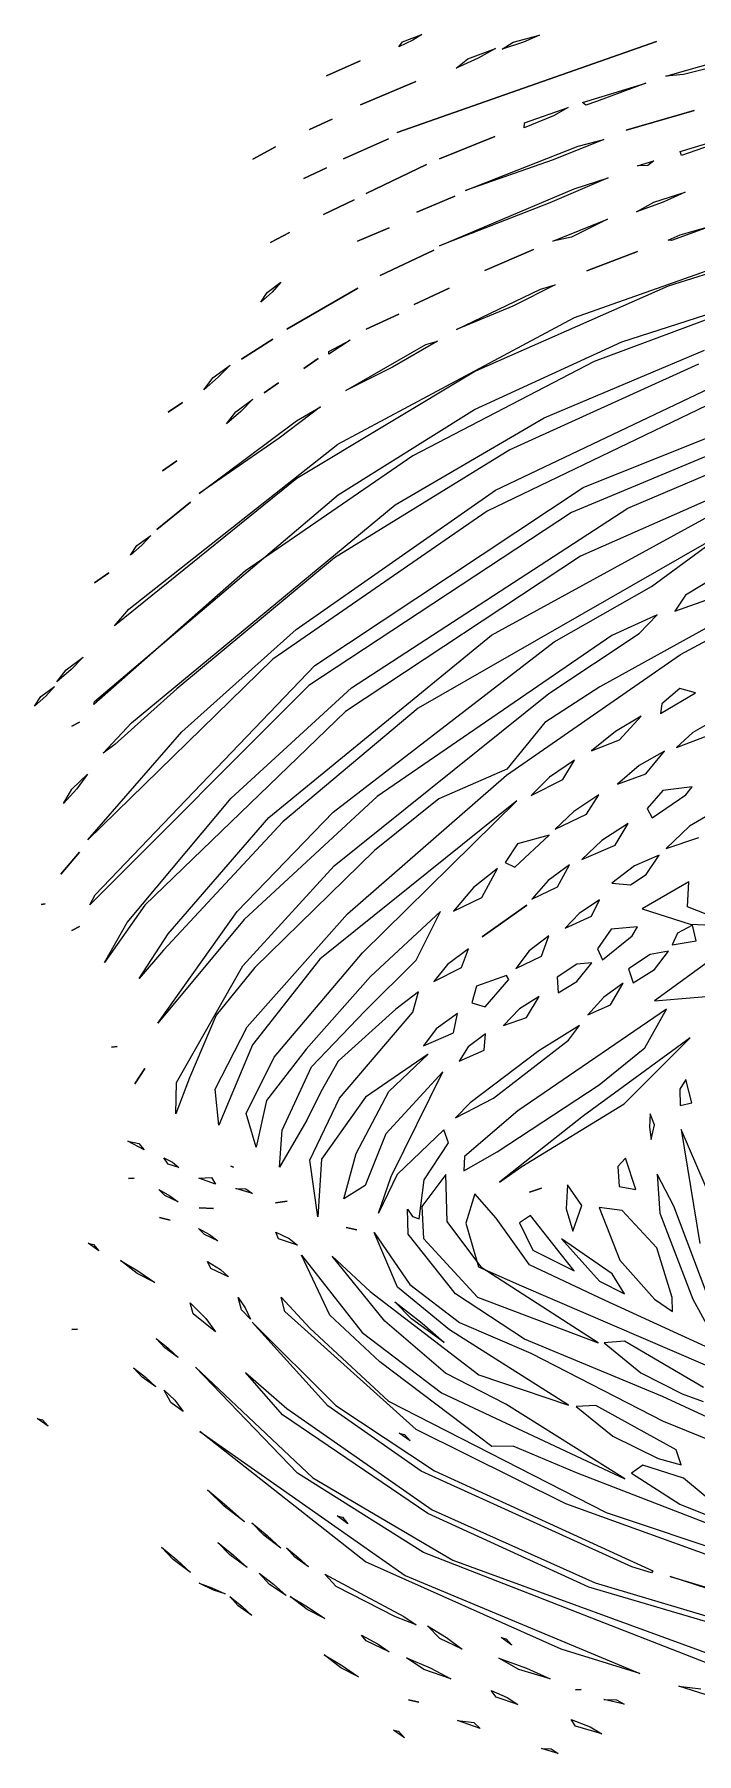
# Model space of a CAD drawing. Extents: x 11.5 to 31.3, y 131.8 to 144.7.
# Drawn here: x 11.51 to 16.08, y 132.83 to 144.68 of the extents above; entities that cross this region are included whole.
import ezdxf

# ---------------------------------------------------------------- set-up
doc = ezdxf.new("R2010")
doc.units = 0

msp = doc.modelspace()

# ---------------------------------------------------------------- linework, layer by layer
at = {"layer": 'Image'}
for p, q in [((14.012143, 144.005882), (15.800341, 144.633527)), ((15.800341, 144.633527), (14.012143, 144.005882)), ((14.120471, 144.642731), (14.023091, 144.596751)), ((14.023091, 144.596751), (14.048844, 144.630761)), ((14.048844, 144.630761), (14.182038, 144.682726)), ((14.048844, 144.630761), (14.048844, 144.630761)), ((14.182038, 144.682726), (14.120471, 144.642731)), ((14.736007, 144.580839), (14.811568, 144.63002)), ((14.882838, 144.628444), (14.736007, 144.580839)), ((14.811568, 144.63002), (14.994034, 144.676837)), ((14.811568, 144.63002), (14.811568, 144.63002)), ((14.994034, 144.676837), (14.882838, 144.628444)), ((14.571323, 144.518516), (14.417775, 144.450466)), ((14.417775, 144.450466), (14.499597, 144.515108)), ((14.499597, 144.515108), (14.689008, 144.584863)), ((14.499597, 144.515108), (14.499597, 144.515108)), ((14.689008, 144.584863), (14.571323, 144.518516)), ((15.864468, 144.395502), (16.400558, 144.548265)), ((13.52469, 144.395873), (13.757907, 144.499396)), ((13.757907, 144.499396), (13.52469, 144.395873)), ((13.52469, 144.395873), (13.52469, 144.395873)), ((15.986278, 144.406411), (15.864468, 144.395502)), ((16.133116, 144.443738), (15.986278, 144.406411)), ((13.758667, 144.195956), (14.139691, 144.358209)), ((14.139691, 144.358209), (13.758667, 144.195956)), ((15.290027, 144.212439), (15.725461, 144.346641)), ((15.725461, 144.346641), (15.385562, 144.219549)), ((13.758667, 144.195956), (13.758667, 144.195956)), ((14.88956, 144.073316), (15.191485, 144.179341)), ((15.191485, 144.179341), (15.088859, 144.121215)), ((15.311486, 144.195525), (15.290027, 144.212439)), ((15.290027, 144.212439), (15.290027, 144.212439)), ((15.385562, 144.219549), (15.311486, 144.195525)), ((15.591494, 144.021614), (16.058653, 144.157256)), ((16.058653, 144.157256), (15.591494, 144.021614)), ((13.407701, 144.025927), (13.563839, 144.097448)), ((13.563839, 144.097448), (13.407701, 144.025927)), ((13.407701, 144.025927), (13.407701, 144.025927)), ((15.088859, 144.121215), (14.886584, 144.03914)), ((14.886584, 144.03914), (14.88956, 144.073316)), ((14.88956, 144.073316), (14.88956, 144.073316)), ((13.641679, 143.825481), (13.952164, 143.961614)), ((13.952164, 143.961614), (13.641679, 143.825481)), ((14.012143, 144.005882), (14.012143, 144.005882)), ((14.304616, 143.824), (14.685139, 143.979386)), ((14.685139, 143.979386), (14.304616, 143.824)), ((14.482567, 143.606378), (15.259483, 143.910856)), ((15.43747, 143.95792), (15.087681, 143.816994)), ((15.259483, 143.910856), (15.43747, 143.95792)), ((15.591494, 144.021614), (15.591494, 144.021614)), ((15.961959, 143.875043), (16.274757, 143.969372)), ((16.176999, 143.918999), (15.971721, 143.846648)), ((13.017738, 143.821804), (13.172658, 143.907348)), ((13.172658, 143.907348), (13.017738, 143.821804)), ((13.017738, 143.821804), (13.017738, 143.821804)), ((13.641679, 143.825481), (13.641679, 143.825481)), ((14.304616, 143.824), (14.304616, 143.824)), ((15.087681, 143.816994), (14.482567, 143.606378)), ((15.669487, 143.776487), (15.781349, 143.81191)), ((15.781349, 143.81191), (15.738845, 143.779658)), ((15.971721, 143.846648), (15.961959, 143.875043)), ((15.961959, 143.875043), (15.961959, 143.875043)), ((13.368704, 143.69019), (13.524843, 143.761711)), ((13.524843, 143.761711), (13.368704, 143.69019)), ((13.368704, 143.69019), (13.368704, 143.69019)), ((13.797664, 143.586355), (14.214045, 143.784738)), ((14.214045, 143.784738), (13.797664, 143.586355)), ((15.466453, 143.692918), (15.065044, 143.521227)), ((15.232878, 143.617829), (15.466453, 143.692918)), ((15.738845, 143.779658), (15.669487, 143.776487)), ((15.669487, 143.776487), (15.669487, 143.776487)), ((13.797664, 143.586355), (13.797664, 143.586355)), ((14.148631, 143.456667), (14.408659, 143.56637)), ((14.408659, 143.56637), (14.148631, 143.456667)), ((14.304616, 143.224467), (15.232878, 143.617829)), ((14.482567, 143.606378), (14.482567, 143.606378)), ((15.781774, 143.525412), (15.997131, 143.593682)), ((15.997131, 143.593682), (15.845409, 143.526855)), ((13.505321, 143.440932), (13.714727, 143.541804)), ((13.714727, 143.541804), (13.505321, 143.440932)), ((13.505321, 143.440932), (13.505321, 143.440932)), ((14.148631, 143.456667), (14.148631, 143.456667)), ((15.065044, 143.521227), (14.304616, 143.224467)), ((15.845409, 143.526855), (15.66187, 143.459307)), ((15.66187, 143.459307), (15.781774, 143.525412)), ((15.781774, 143.525412), (15.781774, 143.525412)), ((13.137976, 143.248811), (13.269796, 143.317771)), ((13.269796, 143.317771), (13.137976, 143.248811)), ((13.739169, 143.25703), (13.956154, 143.349421)), ((13.956154, 143.349421), (13.739169, 143.25703)), ((15.084542, 143.256072), (15.461693, 143.409085)), ((15.461693, 143.409085), (15.214015, 143.284985)), ((15.233918, 142.730697), (16.995379, 143.354786)), ((17.268165, 143.384529), (15.879014, 142.946785)), ((16.188891, 143.365243), (15.903302, 143.260927)), ((15.962121, 143.301523), (16.188891, 143.365243)), ((13.137976, 143.248811), (13.137976, 143.248811)), ((13.739169, 143.25703), (13.739169, 143.25703)), ((14.304616, 143.224467), (14.304616, 143.224467)), ((14.616586, 143.055027), (14.951859, 143.19991)), ((14.951859, 143.19991), (14.616586, 143.055027)), ((15.214015, 143.284985), (15.084542, 143.256072)), ((15.561254, 142.563683), (17.792341, 143.277867)), ((15.880434, 143.26389), (15.962121, 143.301523)), ((15.903302, 143.260927), (15.880434, 143.26389)), ((13.895155, 143.02065), (14.264985, 143.195313)), ((14.264985, 143.195313), (13.895155, 143.02065)), ((15.31852, 143.053096), (15.668192, 143.18651)), ((15.668192, 143.18651), (15.31852, 143.053096)), ((13.115228, 142.903575), (13.210692, 142.973343)), ((13.210692, 142.973343), (13.149623, 142.905699)), ((13.895155, 143.02065), (13.895155, 143.02065)), ((14.616586, 143.055027), (14.616586, 143.055027)), ((15.31852, 143.053096), (15.31852, 143.053096)), ((13.149623, 142.905699), (13.071357, 142.836993)), ((13.071357, 142.836993), (13.115228, 142.903575)), ((13.115228, 142.903575), (13.115228, 142.903575)), ((13.251715, 142.650248), (13.741799, 142.933058)), ((13.741799, 142.933058), (13.251715, 142.650248)), ((14.129132, 142.819311), (14.369296, 142.933185)), ((14.369296, 142.933185), (14.129132, 142.819311)), ((14.421605, 142.64788), (14.999291, 142.926286)), ((15.879014, 142.946785), (14.553003, 142.360758)), ((15.100611, 142.955066), (14.808303, 142.809645)), ((14.999291, 142.926286), (15.100611, 142.955066)), ((16.700789, 142.923877), (15.370232, 142.427666)), ((13.602129, 141.857398), (15.233918, 142.730697)), ((13.797664, 142.650909), (14.024085, 142.753506)), ((14.024085, 142.753506), (13.797664, 142.650909)), ((14.129132, 142.819311), (14.129132, 142.819311)), ((14.808303, 142.809645), (14.421605, 142.64788)), ((13.251715, 142.650248), (13.251715, 142.650248)), ((13.797664, 142.650909), (13.797664, 142.650909)), ((14.421605, 142.64788), (14.421605, 142.64788)), ((12.939745, 142.444058), (13.153916, 142.581375)), ((13.153916, 142.581375), (12.939745, 142.444058)), ((13.689049, 142.574132), (13.540013, 142.477495)), ((13.540013, 142.477495), (13.541654, 142.497158)), ((13.541654, 142.497158), (13.689049, 142.574132)), ((13.658157, 142.227894), (14.210198, 142.545607)), ((14.289764, 142.568018), (13.979947, 142.387409)), ((14.210198, 142.545607), (14.289764, 142.568018)), ((14.544004, 142.097075), (15.561254, 142.563683)), ((15.024894, 142.038159), (16.130456, 142.505569)), ((12.744764, 142.316035), (12.861521, 142.402403)), ((12.861521, 142.402403), (12.779245, 142.318175)), ((12.939745, 142.444058), (12.939745, 142.444058)), ((13.368704, 142.379071), (13.467413, 142.447188)), ((13.467413, 142.447188), (13.368704, 142.379071)), ((13.368704, 142.379071), (13.368704, 142.379071)), ((13.979947, 142.387409), (13.658157, 142.227894)), ((15.370232, 142.427666), (14.120565, 141.776595)), ((16.089797, 142.409798), (14.787453, 141.818931)), ((15.293806, 141.558115), (17.35215, 142.38475)), ((12.779245, 142.318175), (12.679728, 142.232877)), ((12.679728, 142.232877), (12.744764, 142.316035)), ((12.744764, 142.316035), (12.744764, 142.316035)), ((13.09573, 142.211204), (13.194439, 142.279321)), ((13.194439, 142.279321), (13.09573, 142.211204)), ((14.553003, 142.360758), (13.319329, 141.620345)), ((14.689046, 141.539914), (16.215397, 142.26631)), ((12.432793, 142.076908), (12.531502, 142.145026)), ((12.531502, 142.145026), (12.432793, 142.076908)), ((12.900749, 142.08102), (13.017506, 142.167388)), ((13.017506, 142.167388), (12.93523, 142.08316)), ((13.09573, 142.211204), (13.09573, 142.211204)), ((13.658157, 142.227894), (13.658157, 142.227894)), ((16.265864, 142.180792), (14.63237, 141.395526)), ((17.236401, 142.230671), (15.213072, 141.385017)), ((12.432793, 142.076908), (12.432793, 142.076908)), ((12.647273, 141.516534), (13.318535, 142.017381)), ((12.93523, 142.08316), (12.835713, 141.997862)), ((12.835713, 141.997862), (12.900749, 142.08102)), ((12.900749, 142.08102), (12.900749, 142.08102)), ((13.484092, 142.113958), (13.197825, 141.898084)), ((13.318535, 142.017381), (13.484092, 142.113958)), ((13.604884, 141.508405), (14.544004, 142.097075)), ((13.997751, 141.440099), (15.024894, 142.038159)), ((15.600932, 141.415523), (17.011562, 142.016424)), ((13.197825, 141.898084), (12.647273, 141.516534)), ((12.162011, 140.718836), (13.602129, 141.857398)), ((14.120565, 141.776595), (12.965855, 140.984042)), ((14.787453, 141.818931), (13.579122, 141.07423)), ((17.068843, 141.876731), (15.274718, 141.085143)), ((12.393797, 141.67403), (12.492506, 141.742147)), ((12.492506, 141.742147), (12.393797, 141.67403)), ((12.393797, 141.67403), (12.393797, 141.67403)), ((13.319329, 141.620345), (12.207188, 140.719446)), ((13.315219, 140.578949), (14.689046, 141.539914)), ((13.444774, 140.330128), (15.293806, 141.558115)), ((11.926369, 140.082326), (13.604884, 141.508405)), ((12.180599, 139.936476), (13.997751, 141.440099)), ((12.354801, 141.268976), (12.587884, 141.456419)), ((12.587884, 141.456419), (12.354801, 141.268976)), ((12.647273, 141.516534), (12.647273, 141.516534)), ((14.663035, 140.539733), (16.419889, 141.503532)), ((14.63237, 141.395526), (13.154786, 140.374751)), ((15.213072, 141.385017), (13.40334, 140.194208)), ((13.696941, 140.177479), (15.600932, 141.415523)), ((12.218313, 141.157749), (12.313777, 141.227517)), ((12.313777, 141.227517), (12.252708, 141.159874)), ((12.354801, 141.268976), (12.354801, 141.268976)), ((16.28454, 141.258477), (14.156709, 140.035964)), ((15.763901, 140.876322), (16.28454, 141.258477)), ((12.252708, 141.159874), (12.174442, 141.091167)), ((12.174442, 141.091167), (12.218313, 141.157749)), ((12.218313, 141.157749), (12.218313, 141.157749)), ((13.579122, 141.07423), (12.493919, 140.170929)), ((15.274718, 141.085143), (13.655198, 140.015025)), ((12.965855, 140.984042), (11.920172, 140.063389)), ((11.925841, 140.901837), (12.02455, 140.969955)), ((12.02455, 140.969955), (11.925841, 140.901837)), ((16.231791, 140.956054), (15.999677, 140.816092)), ((11.925841, 140.901837), (11.925841, 140.901837)), ((15.093196, 140.494129), (15.763901, 140.876322)), ((12.207188, 140.719446), (12.06316, 140.604877)), ((12.06316, 140.604877), (12.162011, 140.718836)), ((15.999677, 140.816092), (15.924887, 140.705095)), ((15.924887, 140.705095), (16.179234, 140.794432)), ((16.223867, 140.635341), (15.409016, 140.18404)), ((15.804969, 140.681127), (15.492755, 140.539171)), ((15.680988, 140.551069), (15.804969, 140.681127)), ((15.964699, 140.407294), (16.403384, 140.644851)), ((12.528528, 139.873752), (13.315219, 140.578949)), ((13.128527, 139.28211), (14.663035, 140.539733)), ((13.57044, 139.319978), (15.093196, 140.494129)), ((15.492755, 140.539171), (13.873947, 139.428177)), ((15.057012, 140.138232), (15.680988, 140.551069)), ((11.73086, 140.301625), (11.847617, 140.387994)), ((11.847617, 140.387994), (11.765341, 140.303766)), ((13.154786, 140.374751), (11.879113, 139.128606)), ((14.766562, 139.574598), (15.964699, 140.407294)), ((11.765341, 140.303766), (11.665824, 140.218467)), ((11.665824, 140.218467), (11.73086, 140.301625)), ((11.73086, 140.301625), (11.73086, 140.301625)), ((11.930411, 138.748849), (13.444774, 140.330128)), ((11.589771, 140.119095), (11.511505, 140.050389)), ((11.511505, 140.050389), (11.555376, 140.11697)), ((11.555376, 140.11697), (11.65084, 140.186739)), ((11.555376, 140.11697), (11.555376, 140.11697)), ((11.65084, 140.186739), (11.589771, 140.119095)), ((13.40334, 140.194208), (11.894566, 138.681423)), ((12.493919, 140.170929), (12.06603, 139.786401)), ((12.866736, 139.41551), (13.696941, 140.177479)), ((13.577398, 138.950905), (15.057012, 140.138232)), ((15.409016, 140.18404), (15.029089, 139.938185)), ((15.826283, 140.000017), (16.068005, 140.142961)), ((15.961297, 140.173263), (15.835718, 140.067866)), ((16.068005, 140.142962), (15.961297, 140.173263)), ((16.068005, 140.142961), (16.068005, 140.142962)), ((11.920172, 140.063389), (11.926368, 140.082317)), ((11.926368, 140.082317), (11.926369, 140.082326)), ((13.655198, 140.015025), (12.273668, 138.677726)), ((14.156709, 140.035964), (13.222818, 139.253199)), ((15.835718, 140.067866), (15.826283, 140.000017)), ((11.769856, 139.913548), (11.821457, 139.940723)), ((11.821457, 139.940723), (11.769856, 139.913548)), ((11.769856, 139.913548), (11.769856, 139.913548)), ((11.98468, 139.726056), (12.180599, 139.936476)), ((15.029089, 139.938185), (14.768693, 139.616817)), ((15.694213, 139.981217), (15.516219, 139.87613)), ((15.544815, 139.817713), (15.694213, 139.981217)), ((16.211614, 139.960344), (16.04938, 139.869095)), ((11.879113, 139.128606), (12.528528, 139.873752)), ((12.06603, 139.786401), (11.98468, 139.726056)), ((15.516219, 139.87613), (15.352522, 139.741834)), ((15.352522, 139.741834), (15.544815, 139.817713)), ((15.544815, 139.817713), (15.544815, 139.817713)), ((16.04938, 139.869095), (15.937107, 139.766404)), ((15.937107, 139.766404), (16.149302, 139.846212)), ((15.234339, 139.67889), (15.061648, 139.561189)), ((15.154213, 139.544856), (15.234339, 139.67889)), ((15.680991, 139.641065), (15.529574, 139.513815)), ((15.854518, 139.740416), (15.680991, 139.641065)), ((15.725213, 139.585268), (15.854518, 139.740416)), ((11.769856, 139.479073), (11.877799, 139.581997)), ((11.877799, 139.581997), (11.803707, 139.481148)), ((13.669102, 138.618569), (14.766562, 139.574598)), ((14.768693, 139.616817), (14.299372, 139.411089)), ((15.061648, 139.561189), (14.935238, 139.435323)), ((14.935238, 139.435323), (15.154213, 139.544856)), ((15.154213, 139.544856), (15.154213, 139.544856)), ((15.529574, 139.513815), (15.725213, 139.585268)), ((15.725213, 139.585268), (15.725213, 139.585268)), ((11.803707, 139.481148), (11.71269, 139.379262)), ((11.71269, 139.379262), (11.769856, 139.479073)), ((11.769856, 139.479073), (11.769856, 139.479073)), ((12.150098, 138.560183), (12.866736, 139.41551)), ((13.873947, 139.428177), (12.957516, 138.579564)), ((14.299372, 139.411089), (13.85489, 139.055532)), ((15.401449, 139.438708), (15.229267, 139.325558)), ((15.315973, 139.305483), (15.401449, 139.438708)), ((15.843443, 139.469143), (15.734577, 139.345217)), ((15.770482, 139.282015), (16.002618, 139.439566)), ((16.045622, 139.493762), (15.843443, 139.469143)), ((16.002618, 139.439566), (16.045622, 139.493762)), ((12.908331, 138.635528), (13.57044, 139.319978)), ((14.83679, 139.398712), (13.478076, 138.305706)), ((13.772396, 138.350772), (14.83679, 139.398712)), ((15.229267, 139.325558), (15.100439, 139.202371)), ((15.100439, 139.202371), (15.315973, 139.305483)), ((15.315973, 139.305483), (15.315973, 139.305483)), ((15.734577, 139.345217), (15.770482, 139.282015)), ((16.22082, 139.337033), (16.027336, 139.222304)), ((13.222818, 139.253199), (12.400605, 138.369451)), ((12.43411, 138.480105), (13.128527, 139.28211)), ((15.604426, 139.240971), (15.421864, 139.125058)), ((15.513575, 139.093043), (15.604426, 139.240971)), ((16.027336, 139.222304), (15.865567, 139.069545)), ((13.85489, 139.055532), (13.030596, 138.2481)), ((14.840627, 139.10158), (14.75652, 138.973681)), ((14.823685, 138.93966), (15.059064, 139.161435)), ((15.059064, 139.161435), (14.840627, 139.10158)), ((15.059064, 139.161435), (15.059064, 139.161435)), ((15.421864, 139.125058), (15.285157, 138.993137)), ((15.285157, 138.993137), (15.513575, 139.093043)), ((15.513575, 139.093043), (15.513575, 139.093043)), ((15.865567, 139.069545), (16.090764, 139.146242)), ((11.693328, 138.891536), (11.821724, 139.043082)), ((11.821724, 139.043082), (11.693328, 138.891536)), ((12.94876, 138.260334), (13.577398, 138.950905)), ((14.703828, 138.931584), (14.537295, 138.801446)), ((14.595508, 138.732062), (14.703828, 138.931584)), ((14.75652, 138.973681), (14.823685, 138.93966)), ((15.198819, 138.957105), (15.052909, 138.849093)), ((15.118124, 138.806134), (15.198819, 138.957105)), ((15.647753, 138.951), (15.491437, 138.831039)), ((15.816842, 139.022908), (15.647753, 138.951)), ((15.727206, 138.890885), (15.816842, 139.022908)), ((11.693328, 138.891536), (11.693328, 138.891536)), ((15.052909, 138.849093), (14.939608, 138.719602)), ((15.491437, 138.831039), (15.61939, 138.818902)), ((15.61939, 138.818902), (15.727206, 138.890885)), ((16.02256, 138.840055), (15.700437, 138.654389)), ((16.012747, 138.667274), (16.02256, 138.840055)), ((11.894566, 138.681423), (11.930411, 138.748849)), ((14.537295, 138.801446), (14.399868, 138.636616)), ((14.399868, 138.636616), (14.595508, 138.732062)), ((14.595508, 138.732062), (14.595508, 138.732062)), ((14.939608, 138.719602), (15.118124, 138.806134)), ((15.118124, 138.806134), (15.118124, 138.806134)), ((15.406002, 138.715613), (15.266387, 138.622222)), ((15.350938, 138.603858), (15.406002, 138.715613)), ((11.557884, 138.683149), (11.585699, 138.687432)), ((11.585699, 138.687432), (11.557884, 138.683149)), ((11.557884, 138.683149), (11.557884, 138.683149)), ((12.273668, 138.677726), (11.99487, 138.282557)), ((12.362861, 137.865765), (12.908331, 138.635528)), ((12.957516, 138.579564), (12.362861, 137.865765)), ((12.977761, 137.839705), (13.669102, 138.618569)), ((14.309882, 138.634809), (13.827243, 138.186338)), ((14.143117, 138.300047), (14.309882, 138.634809)), ((14.904706, 138.679373), (14.59672, 138.460527)), ((14.59672, 138.460527), (14.904706, 138.679373)), ((14.904706, 138.679373), (14.904706, 138.679373)), ((15.266387, 138.622222), (15.169047, 138.519649)), ((15.169047, 138.519649), (15.350938, 138.603858)), ((15.350938, 138.603858), (15.350938, 138.603858)), ((15.700437, 138.654389), (16.032154, 138.546747)), ((16.21737, 138.586788), (16.012747, 138.667274)), ((11.769856, 138.503459), (11.821457, 138.530634)), ((11.821457, 138.530634), (11.769856, 138.503459)), ((11.769856, 138.503459), (11.769856, 138.503459)), ((11.99487, 138.282557), (12.150098, 138.560183)), ((12.23474, 138.172008), (12.43411, 138.480105)), ((15.058064, 138.466984), (14.922688, 138.363902)), ((15.007603, 138.326885), (15.058064, 138.466984)), ((15.487274, 138.512153), (15.392087, 138.377099)), ((15.426152, 138.30229), (15.631698, 138.466365)), ((15.669487, 138.528814), (15.487274, 138.512153)), ((15.631698, 138.466365), (15.669487, 138.528814)), ((15.945355, 138.486305), (15.907197, 138.405391)), ((16.047329, 138.54038), (15.945355, 138.486305)), ((16.032154, 138.546747), (16.999807, 138.501676)), ((16.072989, 138.432626), (16.047329, 138.54038)), ((12.400605, 138.369451), (12.23474, 138.172008)), ((13.164304, 137.631131), (13.772396, 138.350772)), ((14.503121, 138.378272), (14.359787, 138.270553)), ((14.45634, 138.249853), (14.503121, 138.378272)), ((14.922688, 138.363902), (14.82977, 138.242312)), ((15.392087, 138.377099), (15.426152, 138.30229)), ((15.756267, 138.338363), (15.607503, 138.240395)), ((15.883096, 138.36211), (15.756267, 138.338363)), ((15.786475, 138.23568), (15.883096, 138.36211)), ((15.907197, 138.405391), (16.072989, 138.432626)), ((16.072989, 138.432626), (16.072989, 138.432626)), ((12.491218, 137.456694), (12.94876, 138.260334)), ((13.030596, 138.2481), (12.764656, 137.920717)), ((13.478076, 138.305706), (13.014885, 137.714644)), ((13.788326, 137.948426), (14.143117, 138.300047)), ((14.359787, 138.270553), (14.26473, 138.152483)), ((14.26473, 138.152483), (14.45634, 138.249853)), ((14.45634, 138.249853), (14.45634, 138.249853)), ((14.82977, 138.242312), (15.007603, 138.326885)), ((15.007603, 138.326885), (15.007603, 138.326885)), ((15.250417, 138.27228), (15.115635, 138.183342)), ((15.250276, 138.152369), (15.352963, 138.281736)), ((15.352963, 138.281736), (15.250417, 138.27228)), ((15.607503, 138.240395), (15.638317, 138.144161)), ((15.638317, 138.144161), (15.786475, 138.23568)), ((16.205663, 138.324082), (15.786077, 138.019227)), ((13.827243, 138.186338), (13.384252, 137.686332)), ((14.559524, 138.121396), (14.527626, 138.00581)), ((14.765535, 138.193792), (14.559524, 138.121396)), ((14.618575, 137.97738), (14.781103, 138.166453)), ((14.781103, 138.166453), (14.765535, 138.193792)), ((15.115635, 138.183342), (15.12161, 138.074265)), ((15.12161, 138.074265), (15.250276, 138.152369)), ((15.568864, 138.14167), (15.43599, 138.045441)), ((15.48212, 137.991331), (15.568864, 138.14167)), ((14.158165, 138.082318), (14.00343, 137.961717)), ((14.120423, 137.94097), (14.158165, 138.082318)), ((14.527626, 138.00581), (14.618575, 137.97738)), ((14.991086, 138.048597), (14.856139, 137.963249)), ((14.9038, 137.903553), (14.991086, 138.048597)), ((15.43599, 138.045441), (15.326181, 137.922157)), ((15.326181, 137.922157), (15.48212, 137.991331)), ((15.48212, 137.991331), (15.48212, 137.991331)), ((15.786077, 138.019227), (16.451504, 138.07403)), ((12.764656, 137.920717), (12.580793, 137.489253)), ((13.421434, 137.563105), (13.788326, 137.948426)), ((14.00343, 137.961717), (13.604972, 137.60389)), ((13.61562, 137.347101), (14.120423, 137.94097)), ((14.427804, 137.931644), (14.28006, 137.82666)), ((14.401003, 137.799404), (14.427804, 137.931644)), ((14.856139, 137.963249), (14.745023, 137.848054)), ((14.745023, 137.848054), (14.9038, 137.903553)), ((15.868224, 137.961409), (14.842876, 137.26109)), ((14.9038, 137.903553), (14.9038, 137.903553)), ((15.719263, 137.694902), (15.868224, 137.961409)), ((12.758574, 137.410303), (12.977761, 137.839705)), ((14.28006, 137.82666), (14.192787, 137.708048)), ((14.192787, 137.708048), (14.401003, 137.799404)), ((14.401003, 137.799404), (14.401003, 137.799404)), ((14.620865, 137.790651), (14.502305, 137.702793)), ((14.612721, 137.679347), (14.620865, 137.790651)), ((14.675657, 137.347153), (15.192462, 137.748619)), ((15.269771, 137.850125), (14.988991, 137.673725)), ((15.192462, 137.748619), (15.269771, 137.850125)), ((16.032344, 137.764488), (15.296728, 137.225278)), ((15.577571, 137.30816), (16.032344, 137.764488)), ((12.04283, 137.699675), (12.081723, 137.703634)), ((12.081723, 137.703634), (12.04283, 137.699675)), ((12.04283, 137.699675), (12.04283, 137.699675)), ((13.014885, 137.714644), (12.783766, 137.162504)), ((12.971833, 137.24243), (13.164304, 137.631131)), ((13.384252, 137.686332), (13.110205, 137.332553)), ((14.225042, 137.651572), (13.794839, 137.355303)), ((13.954476, 137.394608), (14.225042, 137.651572)), ((14.502305, 137.702793), (14.438953, 137.603212)), ((14.438953, 137.603212), (14.612721, 137.679347)), ((14.988991, 137.673725), (14.515145, 137.315597)), ((14.612721, 137.679347), (14.612721, 137.679347)), ((15.403598, 137.440462), (15.719263, 137.694902)), ((12.204635, 137.447874), (12.273095, 137.552342)), ((12.273095, 137.552342), (12.204635, 137.447875)), ((13.218366, 137.127241), (13.421434, 137.563105)), ((13.604972, 137.60389), (13.485826, 137.391741)), ((14.326588, 137.528761), (13.93338, 137.101341)), ((13.971768, 136.808123), (14.326588, 137.528761)), ((12.204635, 137.447875), (12.204635, 137.447874)), ((12.580793, 137.489253), (12.486987, 137.239361)), ((12.486987, 137.239361), (12.491218, 137.456694)), ((12.783766, 137.162504), (12.758574, 137.410303)), ((13.485826, 137.391741), (13.388295, 137.19601)), ((13.729727, 136.965854), (13.954476, 137.394608)), ((14.702001, 136.977213), (15.403598, 137.440462)), ((16.001689, 137.477226), (15.960782, 137.410842)), ((15.960782, 137.410842), (15.961546, 137.2972)), ((16.044124, 137.316325), (16.001689, 137.477226)), ((13.110205, 137.332553), (13.040361, 137.009818)), ((13.410682, 136.920646), (13.61562, 137.347101)), ((13.794839, 137.355303), (13.491013, 136.926631)), ((14.413941, 137.21213), (14.675657, 137.347153)), ((14.515145, 137.315597), (14.413941, 137.21213)), ((14.675657, 137.347153), (14.675657, 137.347153)), ((14.872012, 136.876564), (15.577571, 137.30816)), ((15.961546, 137.2972), (16.044124, 137.316325)), ((16.044124, 137.316325), (16.044124, 137.316325)), ((13.040361, 137.009818), (12.971833, 137.24243)), ((13.388295, 137.19601), (13.200941, 136.872514)), ((14.842876, 137.26109), (14.476822, 136.945027)), ((15.296728, 137.225278), (14.71788, 136.768397)), ((15.756351, 137.240067), (15.750469, 137.147339)), ((15.786475, 137.16448), (15.756351, 137.240067)), ((15.76259, 137.063181), (15.786475, 137.16448)), ((15.786475, 137.16448), (15.786475, 137.16448)), ((12.154845, 137.050488), (12.230392, 137.035373)), ((12.267082, 136.991491), (12.154845, 137.050488)), ((12.154845, 137.050488), (12.154845, 137.050488)), ((12.230392, 137.035373), (12.267082, 136.991491)), ((13.200941, 136.872514), (13.218366, 137.127241)), ((13.93338, 137.101341), (13.790648, 136.74542)), ((14.333629, 137.129709), (14.012032, 136.821942)), ((14.197856, 136.784692), (14.365819, 137.04028)), ((14.365819, 137.04028), (14.333629, 137.129709)), ((15.750469, 137.147339), (15.76259, 137.063181)), ((16.24275, 136.498559), (15.969065, 137.132934)), ((15.969065, 137.132934), (16.097381, 136.345887)), ((12.433923, 136.892599), (12.403374, 136.93726)), ((12.403374, 136.93726), (12.462565, 136.906669)), ((13.466195, 136.530714), (13.410682, 136.920646)), ((13.491013, 136.926631), (13.466195, 136.530714)), ((13.644037, 136.653421), (13.729727, 136.965854)), ((14.471782, 136.847745), (14.702001, 136.977213)), ((14.476822, 136.945027), (14.471782, 136.847745)), ((14.702001, 136.977213), (14.702001, 136.977213)), ((15.586034, 136.934637), (15.533088, 136.876917)), ((15.656241, 136.717649), (15.586034, 136.934637)), ((12.159819, 136.793189), (12.198712, 136.797149)), ((12.198712, 136.797149), (12.159819, 136.793189)), ((12.507435, 136.869043), (12.433923, 136.892599)), ((12.433923, 136.892599), (12.433923, 136.892599)), ((12.462565, 136.906669), (12.507435, 136.869043)), ((12.645669, 136.795412), (12.732836, 136.801916)), ((12.759354, 136.754528), (12.645669, 136.795412)), ((12.645669, 136.795412), (12.645669, 136.795412)), ((12.732836, 136.801916), (12.759354, 136.754528)), ((12.864831, 136.87991), (12.884638, 136.872283)), ((12.884638, 136.872283), (12.864831, 136.87991)), ((12.864831, 136.87991), (12.864831, 136.87991)), ((14.012032, 136.821942), (13.883167, 136.556193)), ((13.883167, 136.556193), (13.971768, 136.808123)), ((14.348072, 136.820856), (14.182188, 136.602134)), ((14.356319, 136.497731), (14.348072, 136.820856)), ((14.71788, 136.768397), (14.872012, 136.876564)), ((14.872012, 136.876564), (14.872012, 136.876564)), ((15.533088, 136.876917), (15.541718, 136.739563)), ((15.919945, 136.604284), (15.804726, 136.823853)), ((15.804726, 136.823853), (15.823133, 136.555329)), ((12.159819, 136.793189), (12.159819, 136.793189)), ((12.410999, 136.677534), (12.369676, 136.718398)), ((12.369676, 136.718398), (12.445124, 136.675615)), ((12.503509, 136.633792), (12.410999, 136.677534)), ((12.410999, 136.677534), (12.410999, 136.677534)), ((12.900749, 136.726042), (12.968741, 136.722895)), ((13.014947, 136.689705), (12.900749, 136.726042)), ((12.900749, 136.726042), (12.900749, 136.726042)), ((12.968741, 136.722895), (13.014947, 136.689705)), ((13.790648, 136.74542), (13.644037, 136.653421)), ((14.163459, 136.515837), (14.197856, 136.784692)), ((14.547696, 136.687694), (14.486047, 136.486814)), ((14.694579, 136.520451), (14.547696, 136.687694)), ((15.00655, 136.72697), (14.924465, 136.699421)), ((14.924465, 136.699421), (15.00655, 136.72697)), ((15.00655, 136.72697), (15.00655, 136.72697)), ((15.18623, 136.750926), (15.177625, 136.585409)), ((15.285659, 136.608548), (15.18623, 136.750926)), ((15.541718, 136.739563), (15.656241, 136.717649)), ((15.656241, 136.717649), (15.656241, 136.717649)), ((12.445124, 136.675615), (12.503509, 136.633792)), ((12.647273, 136.591748), (12.745661, 136.586796)), ((12.745661, 136.586796), (12.647273, 136.591748)), ((12.647273, 136.591748), (12.647273, 136.591748)), ((13.173723, 136.625322), (13.253204, 136.637279)), ((13.253204, 136.637279), (13.173723, 136.625322)), ((13.173723, 136.625322), (13.173723, 136.625322)), ((14.087022, 136.409235), (14.083732, 136.582402)), ((14.083732, 136.582402), (14.117315, 136.533171)), ((14.182188, 136.602134), (14.194317, 136.380619)), ((15.177625, 136.585409), (15.223037, 136.431461)), ((15.223037, 136.431461), (15.285659, 136.608548)), ((15.285659, 136.608548), (15.285659, 136.608548)), ((15.562528, 136.573504), (15.404781, 136.594427)), ((15.404781, 136.594427), (15.546178, 136.23118)), ((15.802571, 136.31702), (15.562528, 136.573504)), ((16.195645, 135.871665), (15.919945, 136.604284)), ((12.374575, 136.524217), (12.447667, 136.507509)), ((12.447667, 136.507509), (12.374575, 136.524217)), ((12.374575, 136.524217), (12.374575, 136.524217)), ((12.683974, 136.408946), (12.642651, 136.44981)), ((12.642651, 136.44981), (12.718098, 136.407027)), ((13.661453, 136.457069), (13.734545, 136.440362)), ((13.734545, 136.440362), (13.661453, 136.457069)), ((13.661453, 136.457069), (13.661453, 136.457069)), ((14.117315, 136.533171), (14.163459, 136.515837)), ((14.595052, 136.179098), (14.356319, 136.497731)), ((14.486047, 136.486814), (14.572535, 136.186123)), ((14.923347, 136.198398), (14.694579, 136.520451)), ((14.93131, 136.538396), (14.855566, 136.488625)), ((14.855566, 136.488625), (14.946486, 136.30063)), ((15.145021, 136.267575), (14.93131, 136.538396)), ((15.823133, 136.555329), (16.050456, 135.963208)), ((11.881871, 136.34834), (11.918263, 136.338075)), ((11.956682, 136.294262), (11.881871, 136.34834)), ((11.881871, 136.34834), (11.881871, 136.34834)), ((11.918263, 136.338075), (11.956682, 136.294262)), ((12.776483, 136.365204), (12.683974, 136.408946)), ((12.683974, 136.408946), (12.683974, 136.408946)), ((12.718098, 136.407027), (12.776483, 136.365204)), ((13.193221, 136.379105), (13.174647, 136.424577)), ((13.174647, 136.424577), (13.268198, 136.379563)), ((13.324261, 136.33432), (13.193221, 136.379105)), ((13.193221, 136.379105), (13.193221, 136.379105)), ((13.268198, 136.379563), (13.324261, 136.33432)), ((14.014223, 136.045767), (13.854117, 136.422183)), ((13.854117, 136.422183), (14.098666, 136.06323)), ((14.414737, 135.998395), (14.087022, 136.409235)), ((14.194317, 136.380619), (14.566272, 135.976921)), ((15.494201, 136.136105), (15.143603, 136.378996)), ((15.143603, 136.378996), (15.407488, 136.08516)), ((12.220609, 136.139573), (12.105013, 136.229319)), ((12.105013, 136.229319), (12.224943, 136.157475)), ((12.727561, 136.173147), (12.704523, 136.222697)), ((12.704523, 136.222697), (12.794162, 136.167692)), ((13.548399, 135.852308), (13.353354, 136.264798)), ((13.353354, 136.264798), (13.771729, 135.732591)), ((13.926057, 135.810826), (13.563625, 136.259103)), ((13.563625, 136.259103), (13.825862, 136.014714)), ((14.946486, 136.30063), (15.232763, 136.156776)), ((15.232763, 136.156776), (15.145021, 136.267575)), ((15.546178, 136.23118), (15.786193, 135.963087)), ((15.908059, 135.973587), (15.802571, 136.31702)), ((12.342707, 136.076681), (12.220609, 136.139573)), ((12.220609, 136.139573), (12.220609, 136.139573)), ((12.224943, 136.157475), (12.342707, 136.076681)), ((12.8505, 136.115414), (12.727561, 136.173147)), ((12.727561, 136.173147), (12.727561, 136.173147)), ((12.794162, 136.167692), (12.8505, 136.115414)), ((14.572535, 136.186123), (14.870062, 136.053934)), ((15.396559, 135.660868), (14.595052, 136.179098)), ((15.444589, 135.9525), (14.923347, 136.198398)), ((15.407488, 136.08516), (15.578908, 135.999522)), ((15.578908, 135.999522), (15.494201, 136.136105)), ((15.494201, 136.136105), (15.494201, 136.136105)), ((12.937958, 135.889578), (12.915588, 135.974622)), ((12.915588, 135.974622), (12.965398, 135.903262)), ((13.238717, 135.87607), (13.212754, 135.976609)), ((13.212754, 135.976609), (13.409046, 135.762931)), ((13.825862, 136.014714), (14.574588, 135.439618)), ((14.372939, 135.751444), (14.014223, 136.045767)), ((14.098666, 136.06323), (14.442419, 135.800125)), ((14.889667, 135.687067), (14.414737, 135.998395)), ((14.566272, 135.976921), (15.396559, 135.660868)), ((14.870062, 136.053934), (16.649588, 135.28855)), ((15.908717, 135.876227), (15.908059, 135.973587)), ((15.908059, 135.973587), (15.908059, 135.973587)), ((12.606442, 135.860671), (12.585587, 135.936729)), ((12.585587, 135.936729), (12.694082, 135.828468)), ((12.758756, 135.736309), (12.606442, 135.860671)), ((12.606442, 135.860671), (12.606442, 135.860671)), ((13.001488, 135.825059), (12.937958, 135.889578)), ((12.937958, 135.889578), (12.937958, 135.889578)), ((12.965398, 135.903262), (13.001488, 135.825059)), ((14.143947, 135.063858), (13.238717, 135.87607)), ((13.891724, 135.52929), (13.548399, 135.852308)), ((14.109634, 135.826465), (13.996047, 135.94389)), ((13.996047, 135.94389), (14.184168, 135.796754)), ((16.538843, 135.45225), (15.444589, 135.9525)), ((15.786193, 135.963087), (15.908717, 135.876227)), ((16.050456, 135.963208), (16.184266, 135.718128)), ((11.769856, 135.75241), (11.808749, 135.756369)), ((11.808749, 135.756369), (11.769856, 135.75241)), ((11.769856, 135.75241), (11.769856, 135.75241)), ((12.694082, 135.828468), (12.758756, 135.736309)), ((13.535084, 135.226432), (13.012201, 135.80277)), ((13.012201, 135.80277), (13.58972, 135.229502)), ((13.409046, 135.762931), (13.951988, 135.25929)), ((13.771729, 135.732591), (14.317725, 135.31663)), ((14.346105, 135.452245), (13.926057, 135.810826)), ((14.335023, 135.664475), (14.109634, 135.826465)), ((14.109634, 135.826465), (14.109634, 135.826465)), ((14.184168, 135.796754), (14.335023, 135.664475)), ((15.19214, 135.232288), (14.372939, 135.751444)), ((14.442419, 135.800125), (14.933843, 135.58974)), ((12.40959, 135.626509), (12.351559, 135.690972)), ((12.351559, 135.690972), (12.433593, 135.624875)), ((12.503626, 135.559595), (12.40959, 135.626509)), ((12.40959, 135.626509), (12.40959, 135.626509)), ((12.433593, 135.624875), (12.503626, 135.559595)), ((15.841727, 135.291608), (14.889667, 135.687067)), ((15.396559, 135.660868), (15.396559, 135.660868)), ((15.579904, 135.672589), (15.439808, 135.661182)), ((15.439808, 135.661182), (15.69155, 135.454696)), ((16.124306, 135.353251), (15.579904, 135.672589)), ((13.324853, 134.761682), (12.621641, 135.492457)), ((12.621641, 135.492457), (13.431759, 134.730966)), ((14.665524, 134.946536), (13.891724, 135.52929)), ((14.933843, 135.58974), (15.845877, 135.119866)), ((12.253605, 135.425068), (12.195574, 135.48953)), ((12.195574, 135.48953), (12.277608, 135.423434)), ((12.347641, 135.358154), (12.253605, 135.425068)), ((12.253605, 135.425068), (12.253605, 135.425068)), ((12.277608, 135.423434), (12.347641, 135.358154)), ((13.222458, 135.164259), (12.967523, 135.456943)), ((12.967523, 135.456943), (13.250971, 135.208012)), ((14.761017, 135.237147), (14.346105, 135.452245)), ((14.574588, 135.439618), (15.19214, 135.232288)), ((15.69155, 135.454696), (15.977152, 135.308949)), ((12.452075, 135.249007), (12.406969, 135.335681)), ((12.406969, 135.335681), (12.47934, 135.266443)), ((12.47934, 135.266443), (12.538078, 135.188488)), ((13.951988, 135.25929), (15.451753, 134.49105)), ((14.317725, 135.31663), (15.580381, 134.724447)), ((16.45797, 135.004657), (15.841727, 135.291608)), ((15.977152, 135.308949), (16.120384, 135.257078)), ((11.530904, 135.139692), (11.567297, 135.129428)), ((11.605716, 135.085615), (11.530904, 135.139692)), ((11.530904, 135.139692), (11.530904, 135.139692)), ((12.538078, 135.188488), (12.452075, 135.249007)), ((12.452075, 135.249007), (12.452075, 135.249007)), ((14.222494, 134.484032), (13.222458, 135.164259)), ((13.250971, 135.208012), (14.25396, 134.509366)), ((14.1782, 134.776489), (13.535084, 135.226432)), ((13.58972, 135.229502), (14.269668, 134.777926)), ((15.580381, 134.724447), (14.761017, 135.237147)), ((15.381115, 135.229295), (15.246604, 135.222507)), ((15.246604, 135.222507), (15.499379, 135.016857)), ((15.93613, 134.924041), (15.381115, 135.229295)), ((11.567297, 135.129428), (11.605716, 135.085615)), ((13.793693, 134.151647), (12.652167, 135.050815)), ((12.652167, 135.050815), (14.06776, 134.057502)), ((14.026667, 135.038972), (14.06306, 135.028707)), ((14.101479, 134.984894), (14.026667, 135.038972)), ((14.026667, 135.038972), (14.026667, 135.038972)), ((14.06306, 135.028707), (14.101479, 134.984894)), ((15.175101, 134.551244), (14.143947, 135.063858)), ((15.845877, 135.119866), (16.817615, 134.728386)), ((14.811578, 134.947814), (14.665524, 134.946536)), ((15.24744, 134.764706), (14.811578, 134.947814)), ((15.499379, 135.016857), (15.81167, 134.864136)), ((15.96869, 134.819596), (15.93613, 134.924041)), ((15.93613, 134.924041), (15.93613, 134.924041)), ((15.705977, 134.818672), (15.626811, 134.7631)), ((15.986529, 134.727657), (15.705977, 134.818672)), ((15.81167, 134.864136), (15.96869, 134.819596)), ((14.192733, 134.216143), (13.324853, 134.761682)), ((13.431759, 134.730966), (14.395009, 134.162589)), ((15.63049, 134.11625), (14.1782, 134.776489)), ((14.269668, 134.777926), (15.773115, 134.088127)), ((16.215454, 134.390907), (15.24744, 134.764706)), ((15.626811, 134.7631), (15.961038, 134.549204)), ((16.256462, 134.501795), (15.986529, 134.727657)), ((12.820657, 134.535369), (12.704364, 134.647999)), ((12.704364, 134.647999), (12.835717, 134.537425)), ((17.622761, 133.665289), (15.175101, 134.551244)), ((15.961038, 134.549204), (16.137508, 134.477053)), ((12.95954, 134.425823), (12.820657, 134.535369)), ((12.820657, 134.535369), (12.820657, 134.535369)), ((12.835717, 134.537425), (12.95954, 134.425823)), ((13.597708, 134.468222), (13.634101, 134.457958)), ((13.67252, 134.414144), (13.597708, 134.468222)), ((13.597708, 134.468222), (13.597708, 134.468222)), ((13.634101, 134.457958), (13.67252, 134.414144)), ((15.332175, 133.976804), (14.222494, 134.484032)), ((14.25396, 134.509366), (15.376261, 134.005433)), ((15.451753, 134.49105), (17.062085, 133.952122)), ((13.092779, 134.333928), (13.010639, 134.419487)), ((13.010639, 134.419487), (13.116884, 134.331901)), ((13.211077, 134.245328), (13.092779, 134.333928)), ((13.092779, 134.333928), (13.092779, 134.333928)), ((13.116884, 134.331901), (13.211077, 134.245328)), ((12.468838, 134.16606), (12.386698, 134.251619)), ((12.386698, 134.251619), (12.492943, 134.164033)), ((12.858801, 134.199631), (12.776661, 134.28519)), ((12.776661, 134.28519), (12.882906, 134.197604)), ((12.977099, 134.111032), (12.858801, 134.199631)), ((12.858801, 134.199631), (12.858801, 134.199631)), ((12.882906, 134.197604), (12.977099, 134.111032)), ((13.306505, 134.182846), (13.248474, 134.247309)), ((13.248474, 134.247309), (13.330508, 134.181212)), ((16.137442, 133.457693), (14.192733, 134.216143)), ((12.587136, 134.07746), (12.468838, 134.16606)), ((12.468838, 134.16606), (12.468838, 134.16606)), ((12.492943, 134.164033), (12.587136, 134.07746)), ((13.131775, 133.99547), (13.060532, 134.073827)), ((13.060532, 134.073827), (13.160301, 133.996076)), ((13.400541, 134.115932), (13.306505, 134.182846)), ((13.306505, 134.182846), (13.306505, 134.182846)), ((13.330508, 134.181212), (13.400541, 134.115932)), ((15.143036, 133.548566), (13.793693, 134.151647)), ((14.395009, 134.162589), (16.527405, 133.382837)), ((15.765905, 134.076004), (15.63049, 134.11625)), ((15.773115, 134.088127), (15.765905, 134.076004)), ((12.74512, 133.95583), (12.647861, 134.004834)), ((12.647861, 134.004834), (12.735133, 133.972109)), ((12.735133, 133.972109), (12.827398, 133.931244)), ((12.827398, 133.931244), (12.74512, 133.95583)), ((12.74512, 133.95583), (12.74512, 133.95583)), ((13.245807, 133.918022), (13.131775, 133.99547)), ((13.131775, 133.99547), (13.131775, 133.99547)), ((13.160301, 133.996076), (13.245807, 133.918022)), ((13.591625, 133.98004), (13.513684, 134.066516)), ((13.513684, 134.066516), (13.756352, 133.935556)), ((14.001452, 133.771762), (13.591625, 133.98004)), ((14.06776, 134.057502), (15.685567, 133.381833)), ((17.693166, 133.28272), (15.332175, 133.976804)), ((15.376261, 134.005433), (17.758497, 133.297775)), ((17.020501, 133.683385), (15.894455, 134.050353)), ((15.894455, 134.050353), (16.824462, 133.772519)), ((12.916542, 133.847078), (12.858511, 133.91154)), ((12.858511, 133.91154), (12.940545, 133.845444)), ((13.010577, 133.780164), (12.916542, 133.847078)), ((12.916542, 133.847078), (12.916542, 133.847078)), ((12.940545, 133.845444), (13.010577, 133.780164)), ((13.390498, 133.822966), (13.274922, 133.9127)), ((13.274922, 133.9127), (13.394851, 133.840855)), ((13.394851, 133.840855), (13.512604, 133.760065)), ((13.756352, 133.935556), (14.057985, 133.773208)), ((13.512604, 133.760065), (13.390498, 133.822966)), ((13.390498, 133.822966), (13.390498, 133.822966)), ((14.141822, 133.716164), (14.001452, 133.771762)), ((14.001452, 133.771762), (14.001452, 133.771762)), ((14.057985, 133.773208), (14.141822, 133.716164)), ((13.797664, 133.60676), (13.765306, 133.646399)), ((13.765306, 133.646399), (13.881567, 133.583051)), ((13.955876, 133.531558), (13.797664, 133.60676)), ((13.797664, 133.60676), (13.797664, 133.60676)), ((14.305716, 133.622196), (14.22061, 133.708708)), ((14.22061, 133.708708), (14.351915, 133.630251)), ((14.46012, 133.547767), (14.305716, 133.622196)), ((14.305716, 133.622196), (14.305716, 133.622196)), ((14.351915, 133.630251), (14.46012, 133.547767)), ((14.728601, 133.628947), (14.762576, 133.620879)), ((14.802475, 133.576393), (14.728601, 133.628947)), ((14.728601, 133.628947), (14.728601, 133.628947)), ((14.762576, 133.620879), (14.802475, 133.576393)), ((13.624476, 133.420177), (13.5089, 133.509911)), ((13.5089, 133.509911), (13.628829, 133.438066)), ((13.881567, 133.583051), (13.955876, 133.531558)), ((14.1959, 133.408316), (14.075853, 133.490057)), ((14.075853, 133.490057), (14.240007, 133.420432)), ((14.850564, 133.407718), (14.71283, 133.486752)), ((14.71283, 133.486752), (14.902835, 133.417765)), ((15.685567, 133.381833), (15.143036, 133.548566)), ((15.143036, 133.548566), (15.143036, 133.548566)), ((13.746582, 133.357276), (13.624476, 133.420177)), ((13.624476, 133.420177), (13.624476, 133.420177)), ((13.628829, 133.438066), (13.746582, 133.357276)), ((14.382106, 133.344749), (14.1959, 133.408316)), ((14.1959, 133.408316), (14.1959, 133.408316)), ((14.240007, 133.420432), (14.382106, 133.344749)), ((15.066704, 133.343755), (14.850564, 133.407718)), ((14.850564, 133.407718), (14.850564, 133.407718)), ((14.902835, 133.417765), (15.066704, 133.343755)), ((14.694579, 133.21756), (14.660039, 133.26351)), ((14.660039, 133.26351), (14.771232, 133.214873)), ((15.240527, 133.267967), (15.27942, 133.271927)), ((15.27942, 133.271927), (15.240527, 133.267967)), ((15.240527, 133.267967), (15.240527, 133.267967)), ((16.280202, 133.189985), (15.954158, 133.293049)), ((15.954158, 133.293049), (16.104536, 133.276263)), ((14.090412, 133.200392), (14.162452, 133.184014)), ((14.162452, 133.184014), (14.090412, 133.200392)), ((14.090412, 133.200392), (14.090412, 133.200392)), ((14.844099, 133.167579), (14.694579, 133.21756)), ((14.694579, 133.21756), (14.694579, 133.21756)), ((14.771232, 133.214873), (14.844099, 133.167579)), ((15.435509, 133.200773), (15.524408, 133.199639)), ((15.576124, 133.169942), (15.435509, 133.200773)), ((15.435509, 133.200773), (15.435509, 133.200773)), ((15.524408, 133.199639), (15.576124, 133.169942)), ((14.426905, 133.056378), (14.541564, 133.044074)), ((14.585148, 133.001184), (14.426905, 133.056378)), ((14.426905, 133.056378), (14.426905, 133.056378)), ((14.541564, 133.044074), (14.585148, 133.001184)), ((15.240527, 133.018971), (15.211005, 133.062929)), ((15.211005, 133.062929), (15.342121, 133.012333)), ((15.42244, 132.965055), (15.240527, 133.018971)), ((15.240527, 133.018971), (15.240527, 133.018971)), ((15.342121, 133.012333), (15.42244, 132.965055)), ((13.987671, 132.990986), (14.021646, 132.982918)), ((14.061546, 132.938432), (13.987671, 132.990986)), ((13.987671, 132.990986), (13.987671, 132.990986)), ((14.021646, 132.982918), (14.061546, 132.938432)), ((15.00655, 132.865079), (15.074542, 132.861931)), ((15.120748, 132.828742), (15.00655, 132.865079)), ((15.00655, 132.865079), (15.00655, 132.865079)), ((15.074542, 132.861931), (15.120748, 132.828742))]:
    msp.add_line(p, q, dxfattribs=at)

doc.saveas('drawing.dxf')
